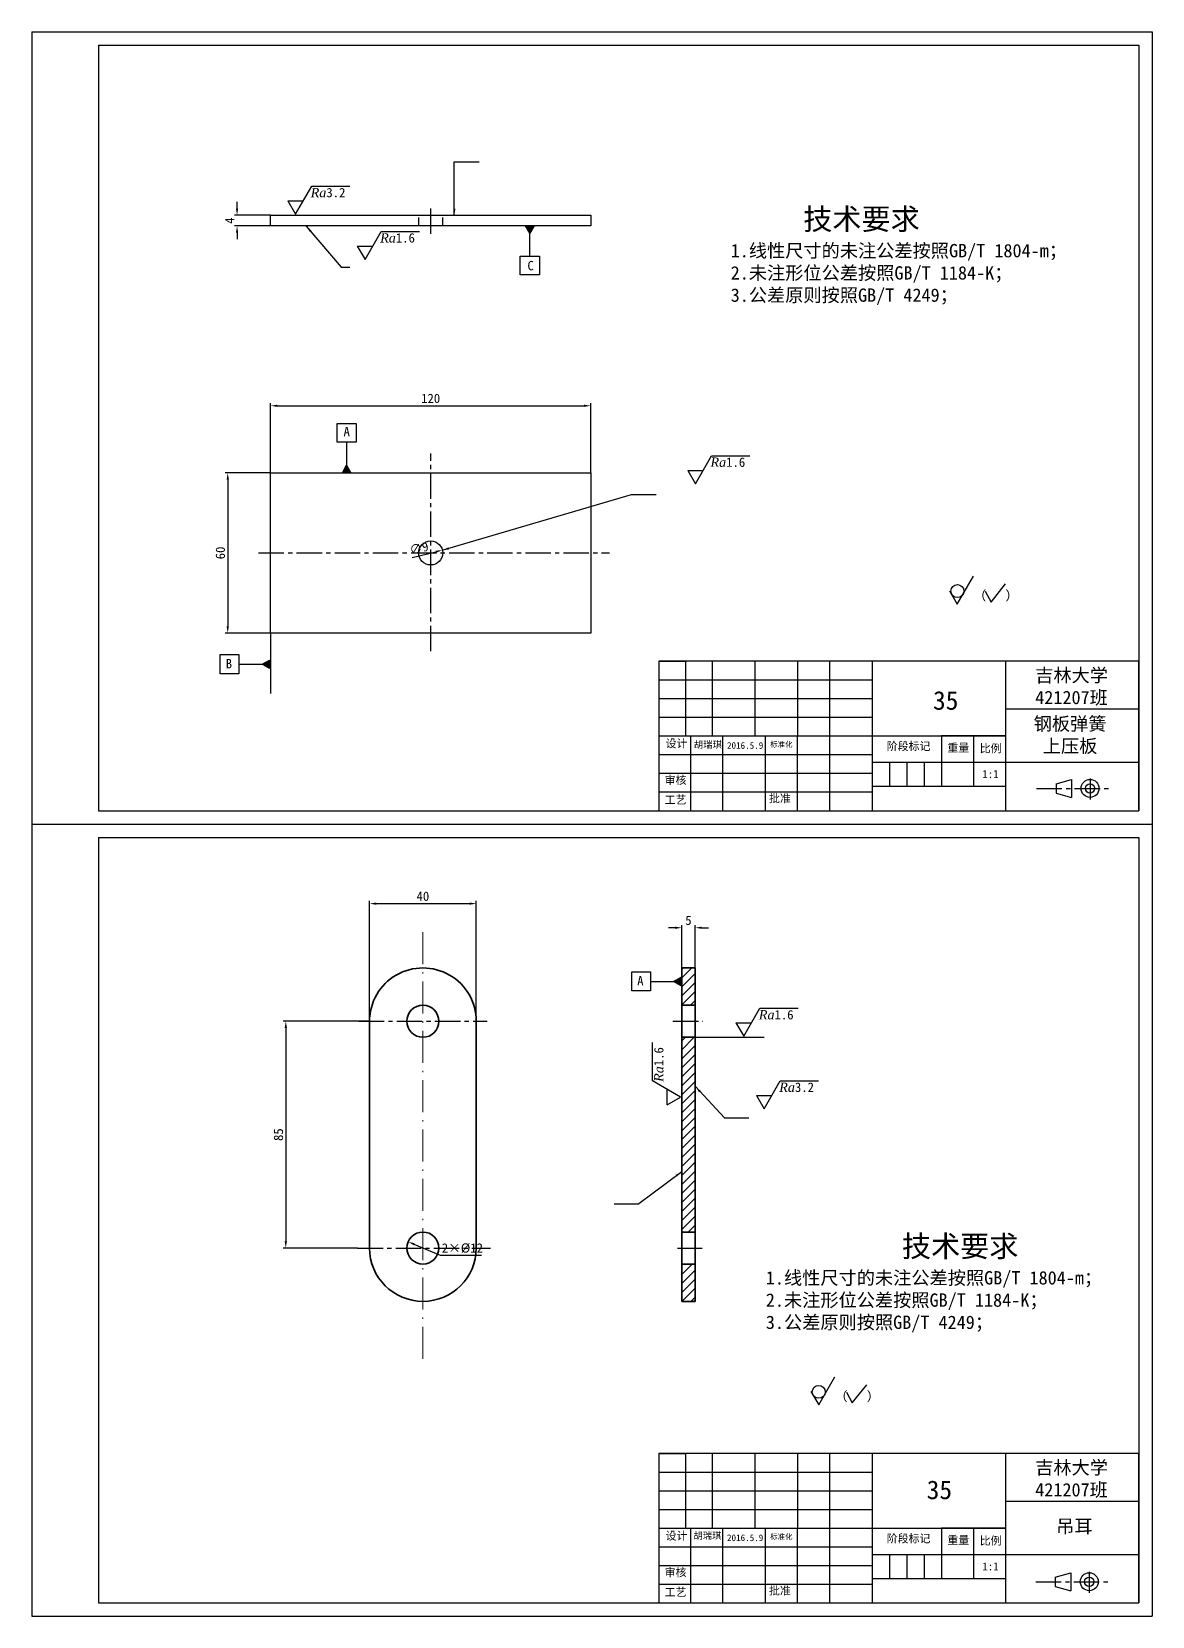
# Model space of a CAD drawing. Header units: millimetres. Extents: x -4667 to 8941, y -1665 to 5310.
# Drawn here: x 5802 to 6222, y 4038 to 4632 of the extents above; entities that cross this region are included whole.
import ezdxf

# ---------------------------------------------------------------- set-up
doc = ezdxf.new("R2010")
doc.units = ezdxf.units.MM
for name, pattern in [('ACAD_ISO02W100', [15, 12, -3]), ('CENTER2', [28.575, 19.05, -3.175, 3.175, -3.175]), ('DASHDOT', [18.5, 12, -3, 0.5, -3]), ('DASHED2', [9.525, 6.35, -3.175])]:
    doc.linetypes.add(name, pattern=pattern)
for name, color, linetype in [('图层1', 7, 'CONTINUOUS'), ('尺寸', 4, 'CONTINUOUS'), ('文字', 3, 'CONTINUOUS'), ('点划线', 6, 'CENTER2'), ('细实线', 3, 'CONTINUOUS'), ('虚线', 4, 'DASHED2')]:
    doc.layers.add(name, color=color, linetype=linetype)
doc.layers.add('粗实线', color=2, linetype='CONTINUOUS', lineweight=30)
doc.styles.get("Standard").update_dxf_attribs({"font": '', "height": 3.5})
doc.styles.get('Standard').set_extended_font_data('SimSun')
doc.dimstyles.new('无偏差', dxfattribs={"dimtxt": 3.5, "dimasz": 2.5, "dimexe": 1, "dimexo": 0, "dimgap": 1, "dimtad": 1, "dimtoh": 1, "dimdec": 0, "dimzin": 0, "dimdsep": 46, "dimtxsty": 'Standard', "dimcen": 2.5, "dimclrd": 256, "dimadec": 0, "dimazin": 0, "dimtfac": 1, "dimtdec": 0, "dimtofl": 0, "dimtmove": 0, "dimatfit": 3, "dimfxl": 1, "dimtolj": 1, "dimtzin": 0, "dimarcsym": 0})
doc.dimstyles.new('无偏差$0', dxfattribs={"dimtxt": 3.5, "dimasz": 2.5, "dimexe": 1, "dimexo": 0, "dimgap": 1, "dimtad": 1, "dimtoh": 1, "dimdec": 0, "dimzin": 0, "dimdsep": 46, "dimtxsty": 'Standard', "dimcen": 2.5, "dimclrd": 256, "dimadec": 0, "dimazin": 0, "dimtfac": 1, "dimtdec": 0, "dimtofl": 0, "dimtmove": 0, "dimatfit": 3, "dimfxl": 1, "dimtolj": 1, "dimtzin": 0, "dimarcsym": 0})

# ---------------------------------------------------------------- blocks, each defined once
blk = doc.blocks.new('*D192')
at = {"layer": '尺寸', "color": 0, "lineweight": -2, "ltscale": 0.5}
for p, q in [((5891.37, 4466.37), (5891.37, 4492.54)), ((6011.37, 4466.37), (6011.37, 4492.54))]:
    blk.add_line(p, q, dxfattribs=at)
at = {"layer": '尺寸', "lineweight": -2, "ltscale": 0.5}
blk.add_line((5893.87, 4491.54), (6008.87, 4491.54), dxfattribs=at)
at = {"layer": '尺寸', "ltscale": 0.5}
for points in [[(5893.87, 4491.96), (5893.87, 4491.13), (5891.37, 4491.54)], [(6008.87, 4491.96), (6008.87, 4491.13), (6011.37, 4491.54)]]:
    blk.add_solid(points, dxfattribs=at)
at = {"layer": '尺寸', "color": 0, "ltscale": 0.5, "insert": (5951.37, 4494.29), "char_height": 3.5, "attachment_point": 5}
blk.add_mtext('\\A1;120', dxfattribs=at)
blk = doc.blocks.new('*D193')
at = {"layer": '尺寸', "color": 0, "lineweight": -2, "ltscale": 0.5}
for p, q in [((5891.37, 4466.37), (5874.31, 4466.37)), ((5891.37, 4406.37), (5874.31, 4406.37))]:
    blk.add_line(p, q, dxfattribs=at)
at = {"layer": '尺寸', "lineweight": -2, "ltscale": 0.5}
blk.add_line((5875.31, 4463.87), (5875.31, 4408.87), dxfattribs=at)
at = {"layer": '尺寸', "ltscale": 0.5}
for points in [[(5874.89, 4463.87), (5875.73, 4463.87), (5875.31, 4466.37)], [(5874.89, 4408.87), (5875.73, 4408.87), (5875.31, 4406.37)]]:
    blk.add_solid(points, dxfattribs=at)
at = {"layer": '尺寸', "color": 0, "ltscale": 0.5, "insert": (5872.56, 4436.37), "char_height": 3.5, "attachment_point": 5, "rotation": 90}
blk.add_mtext('\\A1;60', dxfattribs=at)
blk = doc.blocks.new('*D194')
at = {"layer": '尺寸', "lineweight": -2, "ltscale": 0.5}
blk.add_line((5944.4, 4434.71), (5953.31, 4436.83), dxfattribs=at)
at = {"layer": '尺寸', "ltscale": 0.5}
blk.add_solid([(5953.22, 4437.24), (5953.41, 4436.43), (5955.75, 4437.42)], dxfattribs=at)
at = {"layer": '尺寸', "color": 0, "ltscale": 0.5, "insert": (5947, 4438.15), "char_height": 3.5, "attachment_point": 5, "rotation": 13.43544}
blk.add_mtext('\\A1;∅9', dxfattribs=at)
blk = doc.blocks.new('*D195')
at = {"layer": '尺寸', "lineweight": -2, "ltscale": 0.5}
for p, q in [((5878.81, 4565.45), (5878.81, 4567.95)), ((5878.81, 4556.45), (5878.81, 4553.95))]:
    blk.add_line(p, q, dxfattribs=at)
at = {"layer": '尺寸', "color": 0, "lineweight": -2, "ltscale": 0.5}
for p, q in [((5891.37, 4562.95), (5877.81, 4562.95)), ((5891.37, 4558.95), (5877.81, 4558.95))]:
    blk.add_line(p, q, dxfattribs=at)
at = {"layer": '尺寸', "ltscale": 0.5}
for points in [[(5878.39, 4565.45), (5879.22, 4565.45), (5878.81, 4562.95)], [(5878.39, 4556.45), (5879.22, 4556.45), (5878.81, 4558.95)]]:
    blk.add_solid(points, dxfattribs=at)
at = {"layer": '尺寸', "color": 0, "ltscale": 0.5, "insert": (5876.06, 4560.95), "char_height": 3.5, "attachment_point": 5, "rotation": 90}
blk.add_mtext('\\A1;4', dxfattribs=at)
blk = doc.blocks.new('*D196')
at = {"layer": '细实线', "lineweight": -2, "ltscale": 0.5}
for p, q in [((5955.07, 4173.01), (5945.24, 4177.21)), ((5970.44, 4173.01), (5955.07, 4173.01))]:
    blk.add_line(p, q, dxfattribs=at)
at = {"layer": '细实线', "ltscale": 0.5}
blk.add_solid([(5945.41, 4177.59), (5945.08, 4176.82), (5942.94, 4178.19)], dxfattribs=at)
at = {"layer": '细实线', "color": 0, "ltscale": 0.5, "insert": (5963.25, 4175.76), "char_height": 3.5, "attachment_point": 5}
blk.add_mtext('\\A1;2×%%c12', dxfattribs=at)
blk = doc.blocks.new('*D197')
at = {"layer": '细实线', "color": 0, "lineweight": -2, "ltscale": 0.5}
for p, q in [((5928.46, 4260.83), (5896.07, 4260.83)), ((5923.99, 4175.83), (5896.07, 4175.83))]:
    blk.add_line(p, q, dxfattribs=at)
at = {"layer": '细实线', "lineweight": -2, "ltscale": 0.5}
blk.add_line((5897.07, 4258.33), (5897.07, 4178.33), dxfattribs=at)
at = {"layer": '细实线', "ltscale": 0.5}
for points in [[(5896.65, 4258.33), (5897.49, 4258.33), (5897.07, 4260.83)], [(5896.65, 4178.33), (5897.49, 4178.33), (5897.07, 4175.83)]]:
    blk.add_solid(points, dxfattribs=at)
at = {"layer": '细实线', "color": 0, "ltscale": 0.5, "insert": (5894.32, 4218.33), "char_height": 3.5, "attachment_point": 5, "rotation": 90}
blk.add_mtext('\\A1;85', dxfattribs=at)
blk = doc.blocks.new('*D198')
at = {"layer": '细实线', "color": 0, "lineweight": -2, "ltscale": 0.5}
for p, q in [((5928.46, 4260.83), (5928.46, 4305.93)), ((5968.46, 4260.83), (5968.46, 4305.93))]:
    blk.add_line(p, q, dxfattribs=at)
at = {"layer": '细实线', "lineweight": -2, "ltscale": 0.5}
blk.add_line((5930.96, 4304.93), (5965.96, 4304.93), dxfattribs=at)
at = {"layer": '细实线', "ltscale": 0.5}
for points in [[(5930.96, 4305.34), (5930.96, 4304.51), (5928.46, 4304.93)], [(5965.96, 4305.34), (5965.96, 4304.51), (5968.46, 4304.93)]]:
    blk.add_solid(points, dxfattribs=at)
at = {"layer": '细实线', "color": 0, "ltscale": 0.5, "insert": (5948.46, 4307.68), "char_height": 3.5, "attachment_point": 5}
blk.add_mtext('\\A1;40', dxfattribs=at)
blk = doc.blocks.new('*D199')
at = {"layer": '细实线', "lineweight": -2, "ltscale": 0.5}
for p, q in [((6042.98, 4295.89), (6040.48, 4295.89)), ((6052.98, 4295.89), (6055.48, 4295.89))]:
    blk.add_line(p, q, dxfattribs=at)
at = {"layer": '细实线', "color": 0, "lineweight": -2, "ltscale": 0.5}
for p, q in [((6045.48, 4280.4), (6045.48, 4296.89)), ((6050.48, 4280.83), (6050.48, 4296.89))]:
    blk.add_line(p, q, dxfattribs=at)
at = {"layer": '细实线', "ltscale": 0.5}
for points in [[(6042.98, 4296.3), (6042.98, 4295.47), (6045.48, 4295.89)], [(6052.98, 4296.3), (6052.98, 4295.47), (6050.48, 4295.89)]]:
    blk.add_solid(points, dxfattribs=at)
at = {"layer": '细实线', "color": 0, "ltscale": 0.5, "insert": (6047.98, 4298.64), "char_height": 3.5, "attachment_point": 5}
blk.add_mtext('\\A1;5', dxfattribs=at)

msp = doc.modelspace()

# ---------------------------------------------------------------- hatches: boundary and pattern name
at = {"layer": '文字', "ltscale": 0.5}
for points in [[(5988.55, 4556.25), (5990.15, 4559.03), (5986.95, 4559.03)], [(5919.87, 4469.25), (5918.27, 4466.47), (5921.48, 4466.47)], [(5888.2, 4394.65), (5890.98, 4393.05), (5890.98, 4396.25)], [(6042.42, 4275.78), (6045.2, 4274.17), (6045.2, 4277.38)]]:
    msp.add_hatch(color=256, dxfattribs=at).paths.add_polyline_path(points)
at = {"layer": '细实线', "ltscale": 0.5}
h = msp.add_hatch(dxfattribs=at)
h.set_pattern_fill('ANSI31', color=256, scale=0.75, style=0)
h.set_pattern_definition([(45, (6045.4817, 4155.832), (-1.6838, 1.6838), [])])
h.paths.add_polyline_path([(6045.48, 4266.83), (6050.48, 4266.83), (6050.48, 4280.83), (6046.23, 4280.83), (6045.48, 4280.4)])
h.paths.add_polyline_path([(6045.48, 4181.83), (6050.48, 4181.83), (6050.48, 4254.83), (6045.48, 4254.83)])
h.paths.add_polyline_path([(6050.48, 4169.83), (6045.48, 4169.83), (6045.48, 4155.83), (6049.73, 4155.83), (6050.48, 4156.27)])

# ---------------------------------------------------------------- linework, layer by layer
at = {"layer": '尺寸', "ltscale": 0.5}
for p, q in [((5917.82, 4543.56), (5921.11, 4543.56)), ((5891.37, 4406.37), (5891.37, 4383.71)), ((6050.48, 4254.83), (6076.31, 4254.83))]:
    msp.add_line(p, q, dxfattribs=at)
at = {"layer": '文字', "ltscale": 0.5}
for p, q in [((5960.23, 4583.05), (5969.54, 4583.05)), ((5900.72, 4563.37), (5906.78, 4573.87)), ((5906.78, 4573.87), (5921.1, 4573.87)), ((5897.83, 4568.37), (5903.6, 4568.37)), ((5897.83, 4568.37), (5900.72, 4563.37)), ((5926.77, 4546.4), (5932.83, 4556.9)), ((5932.83, 4556.9), (5947.15, 4556.9)), ((5990.15, 4559.03), (5986.95, 4559.03)), ((5988.55, 4556.25), (5986.95, 4559.03)), ((5990.15, 4559.03), (5988.55, 4556.25)), ((5988.55, 4547.57), (5988.55, 4556.25)), ((5923.88, 4551.4), (5929.66, 4551.4)), ((5923.88, 4551.4), (5926.77, 4546.4)), ((5919.87, 4477.92), (5919.87, 4469.25)), ((5918.27, 4466.47), (5919.87, 4469.25)), ((5919.87, 4469.25), (5921.48, 4466.47)), ((6047.69, 4467.31), (6053.46, 4467.31)), ((6047.69, 4467.31), (6050.57, 4462.31)), ((6050.57, 4462.31), (6056.64, 4472.81)), ((6056.64, 4472.81), (6070.95, 4472.81)), ((5918.27, 4466.47), (5921.48, 4466.47)), ((6026.58, 4458.35), (6035.9, 4458.35)), ((6148.76, 4417.15), (6154.82, 4427.65)), ((6145.87, 4422.15), (6148.76, 4417.15)), ((5888.2, 4394.65), (5890.98, 4396.25)), ((5890.98, 4393.05), (5890.98, 4396.25)), ((5879.53, 4394.65), (5888.2, 4394.65)), ((5890.98, 4393.05), (5888.2, 4394.65)), ((6042.42, 4275.78), (6045.2, 4277.38)), ((6045.2, 4274.17), (6045.2, 4277.38)), ((6033.75, 4275.78), (6042.42, 4275.78)), ((6045.2, 4274.17), (6042.42, 4275.78)), ((6068.69, 4255.19), (6074.75, 4265.69)), ((6074.75, 4265.69), (6089.07, 4265.69)), ((6065.8, 4260.19), (6071.58, 4260.19)), ((6065.8, 4260.19), (6068.69, 4255.19)), ((6034.45, 4238.5), (6034.45, 4252.81)), ((6044.95, 4232.43), (6034.45, 4238.5)), ((6039.95, 4229.55), (6039.95, 4235.32)), ((6076.34, 4228.01), (6082.4, 4238.51)), ((6082.4, 4238.51), (6096.72, 4238.51)), ((6039.95, 4229.55), (6044.95, 4232.43)), ((6073.45, 4233.01), (6079.22, 4233.01)), ((6073.45, 4233.01), (6076.34, 4228.01)), ((6061.33, 4224.59), (6070.64, 4224.59)), ((6020.11, 4192.42), (6029.43, 4192.42)), ((6096.79, 4117), (6102.85, 4127.5)), ((6093.9, 4122), (6096.79, 4117))]:
    msp.add_line(p, q, dxfattribs=at)
for points in [[(5992.1, 4540.57), (5984.95, 4540.57), (5984.95, 4547.57), (5992.1, 4547.57)], [(5916.32, 4484.92), (5923.48, 4484.92), (5923.48, 4477.92), (5916.32, 4477.92)], [(5872.53, 4391.09), (5872.53, 4398.25), (5879.53, 4398.25), (5879.53, 4391.09)], [(6026.75, 4272.22), (6026.75, 4279.38), (6033.75, 4279.38), (6033.75, 4272.22)]]:
    msp.add_lwpolyline(points, close=True, dxfattribs=at)
at = {"layer": '点划线', "ltscale": 0.5}
for p, q in [((5951.37, 4555.94), (5951.37, 4566.32)), ((5951.37, 4399.51), (5951.37, 4473.62)), ((5886.85, 4436.37), (6018.34, 4436.37)), ((6178.42, 4348.13), (6205.84, 4348.13)), ((6198.49, 4351.8), (6198.49, 4344.01)), ((5924.39, 4260.83), (5972.53, 4260.83)), ((6042.17, 4260.83), (6053.41, 4260.83)), ((5923.99, 4175.83), (5973.81, 4175.83)), ((6043.87, 4175.83), (6053.17, 4175.83)), ((6198.22, 4054.41), (6198.22, 4046.61)), ((6178.16, 4050.74), (6205.57, 4050.74))]:
    msp.add_line(p, q, dxfattribs=at)
at = {"layer": '点划线', "linetype": 'DASHDOT', "lineweight": 13}
msp.add_line((5948.46, 4294.27), (5948.46, 4131.29), dxfattribs=at)
at = {"layer": '粗实线'}
for p, q in [((5826.83, 4626.77), (6216.83, 4626.77)), ((5826.83, 4626.77), (5826.83, 4339.77)), ((6216.83, 4626.77), (6216.83, 4339.77)), ((5826.83, 4339.77), (6216.83, 4339.77)), ((5826.83, 4329.77), (6216.83, 4329.77)), ((5826.83, 4329.77), (5826.83, 4042.77)), ((6216.83, 4329.77), (6216.83, 4042.77)), ((5826.83, 4042.77), (6216.83, 4042.77))]:
    msp.add_line(p, q, dxfattribs=at)
at = {"layer": '粗实线', "ltscale": 0.5}
for p, q in [((5891.37, 4562.95), (6011.37, 4562.95)), ((5891.37, 4558.95), (5891.37, 4562.95)), ((6011.37, 4562.95), (6011.37, 4558.95)), ((6011.37, 4558.95), (5891.37, 4558.95)), ((5891.37, 4466.37), (6011.37, 4466.37)), ((5891.37, 4406.37), (5891.37, 4466.37)), ((6011.37, 4466.37), (6011.37, 4406.37)), ((6011.37, 4406.37), (5891.37, 4406.37)), ((6185.76, 4349.89), (6191.57, 4351.5)), ((6185.76, 4349.89), (6185.76, 4346.38)), ((6191.57, 4351.5), (6191.57, 4344.77)), ((6185.76, 4346.38), (6191.57, 4344.77)), ((6185.49, 4052.49), (6191.3, 4054.1)), ((6185.49, 4052.49), (6185.49, 4048.98)), ((6191.3, 4054.1), (6191.3, 4047.38)), ((6185.49, 4048.98), (6191.3, 4047.38))]:
    msp.add_line(p, q, dxfattribs=at)
at = {"layer": '粗实线', "color": 2, "linetype": 'Continuous', "lineweight": 30}
for p, q in [((6036.89, 4395.76), (6036.89, 4339.77)), ((6216.83, 4395.76), (6036.89, 4395.76)), ((6036.89, 4395.76), (6046.89, 4395.76)), ((6036.89, 4395.76), (6036.89, 4388.76)), ((6046.89, 4395.76), (6046.89, 4367.77)), ((6056.88, 4395.76), (6056.88, 4367.77)), ((6072.88, 4395.76), (6072.88, 4367.77)), ((6088.87, 4395.76), (6088.87, 4367.77)), ((6100.87, 4395.76), (6100.87, 4339.77)), ((6116.87, 4395.76), (6116.87, 4339.77)), ((6166.85, 4395.76), (6166.85, 4339.77)), ((6216.83, 4339.77), (6216.83, 4395.76)), ((6216.83, 4339.77), (6216.83, 4395.76)), ((6036.89, 4374.76), (6116.87, 4374.76)), ((6216.83, 4377.76), (6166.85, 4377.76)), ((6036.89, 4367.77), (6166.85, 4367.77)), ((6048.89, 4339.77), (6048.89, 4367.77)), ((6060.88, 4339.77), (6060.88, 4367.77)), ((6076.88, 4339.77), (6076.88, 4367.77)), ((6088.87, 4339.77), (6088.87, 4367.77)), ((6142.86, 4367.77), (6142.86, 4348.77)), ((6166.85, 4367.77), (6142.86, 4367.77)), ((6154.85, 4367.77), (6154.85, 4348.77)), ((6036.89, 4360.77), (6116.87, 4360.77)), ((6216.83, 4357.77), (6116.87, 4357.77)), ((6123.36, 4357.77), (6123.36, 4348.77)), ((6129.86, 4357.77), (6129.86, 4348.77)), ((6136.36, 4357.77), (6136.36, 4348.77)), ((6216.83, 4339.77), (6216.83, 4357.77)), ((6166.85, 4348.77), (6116.87, 4348.77)), ((6036.89, 4339.77), (6048.89, 4339.77)), ((6036.89, 4098.76), (6036.89, 4042.77)), ((6216.83, 4098.76), (6036.89, 4098.76)), ((6036.89, 4098.76), (6046.89, 4098.76)), ((6036.89, 4098.76), (6036.89, 4091.76)), ((6046.89, 4098.76), (6046.89, 4070.77)), ((6056.88, 4098.76), (6056.88, 4070.77)), ((6072.88, 4098.76), (6072.88, 4070.77)), ((6088.87, 4098.76), (6088.87, 4070.77)), ((6100.87, 4098.76), (6100.87, 4042.77)), ((6116.87, 4098.76), (6116.87, 4042.77)), ((6166.85, 4098.76), (6166.85, 4042.77)), ((6216.83, 4042.77), (6216.83, 4098.76)), ((6216.83, 4042.77), (6216.83, 4098.76)), ((6036.89, 4077.76), (6116.87, 4077.76)), ((6216.83, 4080.76), (6166.85, 4080.76)), ((6036.89, 4070.77), (6166.85, 4070.77)), ((6048.89, 4042.77), (6048.89, 4070.77)), ((6060.88, 4042.77), (6060.88, 4070.77)), ((6076.88, 4042.77), (6076.88, 4070.77)), ((6088.87, 4042.77), (6088.87, 4070.77)), ((6142.86, 4070.77), (6142.86, 4051.77)), ((6166.85, 4070.77), (6142.86, 4070.77)), ((6154.85, 4070.77), (6154.85, 4051.77)), ((6036.89, 4063.77), (6116.87, 4063.77)), ((6216.83, 4060.77), (6116.87, 4060.77)), ((6123.36, 4060.77), (6123.36, 4051.77)), ((6129.86, 4060.77), (6129.86, 4051.77)), ((6136.36, 4060.77), (6136.36, 4051.77)), ((6216.83, 4042.77), (6216.83, 4060.77)), ((6166.85, 4051.77), (6116.87, 4051.77)), ((6036.89, 4042.77), (6048.89, 4042.77))]:
    msp.add_line(p, q, dxfattribs=at)
at = {"layer": '粗实线', "lineweight": 35, "ltscale": 0.125}
for p, q in [((6050.48, 4280.83), (6045.48, 4280.83)), ((6050.48, 4266.83), (6045.48, 4266.83)), ((6050.48, 4254.83), (6045.48, 4254.83)), ((6050.48, 4181.83), (6045.48, 4181.83)), ((6050.48, 4169.83), (6045.48, 4169.83)), ((6050.48, 4155.83), (6045.48, 4155.83))]:
    msp.add_line(p, q, dxfattribs=at)
at = {"layer": '粗实线', "lineweight": 35, "ltscale": 0.35}
for p, q in [((6045.48, 4280.83), (6045.48, 4266.83)), ((6050.48, 4280.83), (6050.48, 4266.83)), ((6045.48, 4169.83), (6045.48, 4155.83)), ((6050.48, 4169.83), (6050.48, 4155.83))]:
    msp.add_line(p, q, dxfattribs=at)
at = {"layer": '粗实线', "lineweight": 13, "ltscale": 0.021742}
for p, q in [((6045.48, 4280.4), (6046.23, 4280.83)), ((6049.73, 4155.83), (6050.48, 4156.27))]:
    msp.add_line(p, q, dxfattribs=at)
at = {"layer": '粗实线', "lineweight": 35, "ltscale": 0.15}
for p, q in [((6045.48, 4266.83), (6045.48, 4260.83)), ((6050.48, 4266.83), (6050.48, 4260.83)), ((6045.48, 4260.83), (6045.48, 4254.83)), ((6050.48, 4260.83), (6050.48, 4254.83)), ((6045.48, 4181.83), (6045.48, 4175.83)), ((6050.48, 4181.83), (6050.48, 4175.83)), ((6045.48, 4175.83), (6045.48, 4169.83)), ((6050.48, 4175.83), (6050.48, 4169.83))]:
    msp.add_line(p, q, dxfattribs=at)
at = {"layer": '粗实线', "lineweight": 35}
for p, q in [((5928.46, 4260.83), (5928.46, 4218.33)), ((5968.46, 4260.83), (5968.46, 4218.33)), ((6045.48, 4254.83), (6045.48, 4181.83)), ((6050.48, 4254.83), (6050.48, 4181.83)), ((5928.46, 4175.83), (5928.46, 4218.33)), ((5968.46, 4175.83), (5968.46, 4218.33))]:
    msp.add_line(p, q, dxfattribs=at)
at = {"layer": '粗实线', "ltscale": 0.5}
for centre, radius in [((5951.37, 4436.37), 4.5), ((6198.49, 4348.13), 3.36), ((6198.49, 4348.13), 1.75), ((6198.22, 4050.74), 3.36), ((6198.22, 4050.74), 1.75)]:
    msp.add_circle(centre, radius, dxfattribs=at)
at = {"layer": '粗实线', "lineweight": 35}
for centre in [(5948.46, 4260.83), (5948.46, 4175.83)]:
    msp.add_circle(centre, 6, dxfattribs=at)
for centre, start, end in [((5948.46, 4260.83), 0, 180.00001), ((5948.46, 4175.83), 180.00001, 0)]:
    msp.add_arc(centre, 20, start, end, dxfattribs=at)
at = {"layer": '细实线'}
for p, q in [((5801.83, 4631.77), (6221.83, 4631.77)), ((5801.83, 4631.77), (5801.83, 4334.77)), ((6221.83, 4631.77), (6221.83, 4334.77)), ((5801.83, 4334.77), (5801.83, 4037.77)), ((5801.83, 4334.77), (6221.83, 4334.77)), ((6221.83, 4334.77), (6221.83, 4037.77)), ((5801.83, 4037.77), (6221.83, 4037.77))]:
    msp.add_line(p, q, dxfattribs=at)
at = {"layer": '细实线', "ltscale": 0.5}
for p, q in [((6159.22, 4422.01), (6161.38, 4417.97)), ((6161.38, 4417.97), (6166.84, 4424.74)), ((6109.4, 4117.81), (6114.87, 4124.58)), ((6107.24, 4121.85), (6109.4, 4117.81))]:
    msp.add_line(p, q, dxfattribs=at)
at = {"layer": '细实线', "color": 3, "linetype": 'Continuous', "lineweight": -3}
for p, q in [((6036.89, 4388.76), (6116.87, 4388.76)), ((6036.89, 4381.76), (6116.87, 4381.76)), ((6036.89, 4353.77), (6116.87, 4353.77)), ((6036.89, 4346.77), (6116.87, 4346.77)), ((6036.89, 4091.76), (6116.87, 4091.76)), ((6036.89, 4084.76), (6116.87, 4084.76)), ((6036.89, 4056.77), (6116.87, 4056.77)), ((6036.89, 4049.77), (6116.87, 4049.77))]:
    msp.add_line(p, q, dxfattribs=at)
at = {"layer": '细实线', "ltscale": 0.5}
for centre in [(6148.79, 4422.07), (6096.82, 4121.91)]:
    msp.add_circle(centre, 2.42, dxfattribs=at)
at = {"layer": '虚线', "ltscale": 0.5}
for p, q in [((5946.87, 4558.95), (5946.87, 4562.95)), ((5955.87, 4558.95), (5955.87, 4562.95))]:
    msp.add_line(p, q, dxfattribs=at)

# ---------------------------------------------------------------- texts
at = {"layer": '图层1', "color": 3, "linetype": 'ACAD_ISO02W100', "lineweight": -3, "char_height": 2.4992, "width": 45.6676, "attachment_point": 1}
for insert in [(6177.95, 4393.04), (6177.95, 4096.04)]:
    msp.add_mtext('{\\fSimSun|b0|i0|c134|p2;\\H2x;吉林大学\\P421207班}', dxfattribs=dict(at, insert=insert))
at = {"layer": '图层1', "color": 3, "linetype": 'Continuous', "lineweight": -3, "attachment_point": 1}
for s, insert, char_height, width in [('35', (6139.64, 4384.59), 6.998, 42.8123), ('{\\H1.667x;钢板弹簧\\P 上压板}', (6177.37, 4374.86), 2.9991, 57.6343), ('{\\fSimSun|b0|i0|c134|p2;阶段标记}', (6122.3, 4365.44), 2.9991, 23.5644), ('{\\fSimSun|b0|i0|c134|p2;2016.5.9}', (6062.43, 4365.47), 2.4992, 14.8397), ('{\\fSimSun|b0|i0|c134|p2;重量}', (6145.02, 4364.84), 2.9991, 9.8586), ('{\\fSimSun|b0|i0|c134|p2;比例}', (6157.16, 4364.6), 2.9991, 10.4597), ('{\\fSimSun|b0|i0|c134|p2;1:1}', (6158.13, 4354.99), 2.9991, 10.2192), ('35', (6137.27, 4088.69), 6.998, 42.8123), ('{\\fSimSun|b0|i0|c134|p2;阶段标记}', (6122.3, 4068.44), 2.9991, 23.5644), ('{\\fSimSun|b0|i0|c134|p2;\\H1.667x;吊耳}', (6185.8, 4074.03), 2.9991, 45.8271), ('{\\fSimSun|b0|i0|c134|p2;2016.5.9}', (6062.43, 4068.47), 2.4992, 14.8397), ('{\\fSimSun|b0|i0|c134|p2;重量}', (6145.02, 4067.84), 2.9991, 9.8586), ('{\\fSimSun|b0|i0|c134|p2;比例}', (6157.16, 4067.6), 2.9991, 10.4597), ('{\\fSimSun|b0|i0|c134|p2;1:1}', (6158.13, 4057.99), 2.9991, 10.2192)]:
    msp.add_mtext(s, dxfattribs=dict(at, insert=insert, char_height=char_height, width=width))
at = {"layer": '尺寸', "ltscale": 0.5, "char_height": 3.5, "width": 18.064, "attachment_point": 1}
for s, insert in [('{\\fTimes New Roman|b0|i1|c238|p18;Ra}3.2', (5906.4, 4573.21)), ('{\\fTimes New Roman|b0|i1|c238|p18;Ra}1.6', (5932.45, 4556.24)), ('{\\fTimes New Roman|b0|i1|c238|p18;Ra}1.6', (6056.25, 4472.16)), ('{\\fTimes New Roman|b0|i1|c238|p18;Ra}1.6', (6074.37, 4265.03)), ('{\\fTimes New Roman|b0|i1|c238|p18;Ra}3.2', (6082.02, 4237.85))]:
    msp.add_mtext(s, dxfattribs=dict(at, insert=insert))
at = {"layer": '尺寸', "ltscale": 0.5, "insert": (6035.11, 4238.11), "char_height": 3.5, "width": 18.064, "attachment_point": 1, "rotation": 90}
msp.add_mtext('{\\fTimes New Roman|b0|i1|c238|p18;Ra}1.6', dxfattribs=at)
at = {"layer": '文字', "linetype": 'Continuous', "lineweight": -3, "char_height": 2.4992, "width": 154.1638, "attachment_point": 1}
for s, insert in [('{\\fSimSun|b0|i0|c134|p54;\\H2x;        \\H1.601x;技术要求\\P\\fSimSun|b0|i0|c134|p2;\\H0.6248x;1.线性尺寸的未注公差按照GB/T 1804-m；\\P2.未注形位公差按照GB/T 1184-K；\\P3.公差原则按照GB/T 4249；}', (6063.81, 4565.54)), ('{\\fSimSun|b0|i0|c134|p54;\\H2x;               \\H1.601x;技术要求\\P\\fSimSun|b0|i0|c134|p2;\\H0.6248x;1.线性尺寸的未注公差按照GB/T 1804-m；\\P2.未注形位公差按照GB/T 1184-K；\\P3.公差原则按照GB/T 4249；}', (6076.98, 4180.5))]:
    msp.add_mtext(s, dxfattribs=dict(at, insert=insert))
at = {"layer": '文字', "ltscale": 0.5, "char_height": 3.5, "width": 4.6861, "attachment_point": 1}
for s, insert in [('C', (5987.64, 4545.84)), ('A', (5918.71, 4483.64)), ('B', (5874.55, 4396.62)), ('A', (6028.77, 4277.75))]:
    msp.add_mtext(s, dxfattribs=dict(at, insert=insert))
at = {"layer": '粗实线', "color": 3, "linetype": 'Continuous', "lineweight": -3, "attachment_point": 1}
for s, insert, char_height, width in [('{\\fSimSun|b0|i0|c134|p54;\\H1.2x;设计}', (6039.4, 4366.46), 2.4992, 10.6329), ('{\\fSimSun|b0|i0|c134|p2;标准化}', (6078.61, 4365.63), 1.9994, 10.27), ('{\\fSimSun|b0|i0|c134|p54;审核}', (6039.07, 4352.74), 2.9991, 10.1899), ('{\\fSimSun|b0|i0|c134|p54;工艺}', (6039.07, 4345.32), 2.9991, 10.0791), ('{\\fSimSun|b0|i0|c134|p54;批准}', (6078.17, 4345.88), 2.9991, 9.4146), ('{\\fSimSun|b0|i0|c134|p54;\\H1.2x;设计}', (6039.4, 4069.46), 2.4992, 10.6329), ('{\\fSimSun|b0|i0|c134|p2;标准化}', (6078.61, 4068.63), 1.9994, 10.27), ('{\\fSimSun|b0|i0|c134|p54;审核}', (6039.07, 4055.74), 2.9991, 10.1899), ('{\\fSimSun|b0|i0|c134|p54;工艺}', (6039.07, 4048.32), 2.9991, 10.0791), ('{\\fSimSun|b0|i0|c134|p54;批准}', (6078.17, 4048.88), 2.9991, 9.4146)]:
    msp.add_mtext(s, dxfattribs=dict(at, insert=insert, char_height=char_height, width=width))
at = {"layer": '细实线', "ltscale": 0.5, "char_height": 3.5, "attachment_point": 1}
for insert in [(6157.49, 4422.38), (6105.51, 4122.23)]:
    msp.add_mtext_dynamic_manual_height_columns('{\\H0.95833x;(   )}', width=19.5269, gutter_width=17.5, heights=[0], dxfattribs=dict(at, insert=insert))
at = {"layer": '细实线', "char_height": 2.5, "width": 15.0266, "attachment_point": 1}
for insert in [(6050.02, 4365.78), (6049.84, 4069.26)]:
    msp.add_mtext('胡瑞琪{\\fￋￎￌﾣﾤ|b0|i0|c134|p2; }', dxfattribs=dict(at, insert=insert))

# ---------------------------------------------------------------- dimensions: what is measured, and where the dimension line sits
at = {"layer": '尺寸', "ltscale": 0.5}
dim = msp.add_linear_dim(base=(5878.81, 4558.95), p1=(5891.37, 4562.95), p2=(5891.37, 4558.95), angle=90, dimstyle='无偏差$0', dxfattribs=at)
dim.commit()
dim.dimension.update_dxf_attribs({"geometry": '*D195', "text_midpoint": (5878.81, 4560.95), "dimtype": 160})
dim = msp.add_linear_dim(base=(6011.37, 4491.54), p1=(5891.37, 4466.37), p2=(6011.37, 4466.37), dimstyle='无偏差$0', dxfattribs=at)
dim.commit()
dim.dimension.update_dxf_attribs({"geometry": '*D192', "text_midpoint": (5951.37, 4494.29)})
dim = msp.add_linear_dim(base=(5875.31, 4406.37), p1=(5891.37, 4466.37), p2=(5891.37, 4406.37), angle=90, dimstyle='无偏差$0', dxfattribs=at)
dim.commit()
dim.dimension.update_dxf_attribs({"geometry": '*D193', "text_midpoint": (5872.56, 4436.37)})
dim = msp.add_diameter_dim_2p(p1=(5946.99, 4435.32), p2=(5955.75, 4437.42), dimstyle='无偏差', dxfattribs=at)
dim.commit()
dim.dimension.update_dxf_attribs({"geometry": '*D194', "text_midpoint": (5947.64, 4435.48), "dimtype": 163})
at = {"layer": '细实线', "ltscale": 0.5}
for base, p1, p2, picture, middle in [((5968.46, 4304.93), (5928.46, 4260.83), (5968.46, 4260.83), '*D198', (5948.46, 4307.68)), ((6050.48, 4295.89), (6045.48, 4280.4), (6050.48, 4280.83), '*D199', (6047.98, 4298.64))]:
    dim = msp.add_linear_dim(base=base, p1=p1, p2=p2, dimstyle='无偏差$0', dxfattribs=at)
    dim.commit()
    dim.dimension.update_dxf_attribs({"geometry": picture, "text_midpoint": middle})
dim = msp.add_linear_dim(base=(5897.07, 4175.83), p1=(5928.46, 4260.83), p2=(5923.99, 4175.83), angle=90, dimstyle='无偏差$0', dxfattribs=at)
dim.commit()
dim.dimension.update_dxf_attribs({"geometry": '*D197', "text_midpoint": (5894.32, 4218.33)})
dim = msp.add_diameter_dim_2p(p1=(5953.98, 4173.47), p2=(5942.94, 4178.19), text='2×%%c12', dimstyle='无偏差', dxfattribs=at)
dim.commit()
dim.dimension.update_dxf_attribs({"geometry": '*D196', "text_midpoint": (5963.25, 4173.01), "dimtype": 163})

# ---------------------------------------------------------------- leaders
at = {"layer": '尺寸', "ltscale": 0.5}
for points in [[(5960.23, 4562.88), (5960.23, 4583.05)], [(5904.73, 4558.89), (5917.82, 4543.56)], [(5955.71, 4437.37), (6026.6, 4458.33)], [(6050.58, 4236.33), (6061.46, 4224.58)], [(6045.48, 4204.44), (6029.43, 4192.42)]]:
    msp.add_leader(points, dimstyle='无偏差', override={"dimgap": 1, "dimtad": 0}, dxfattribs=at)

doc.saveas('drawing.dxf')
